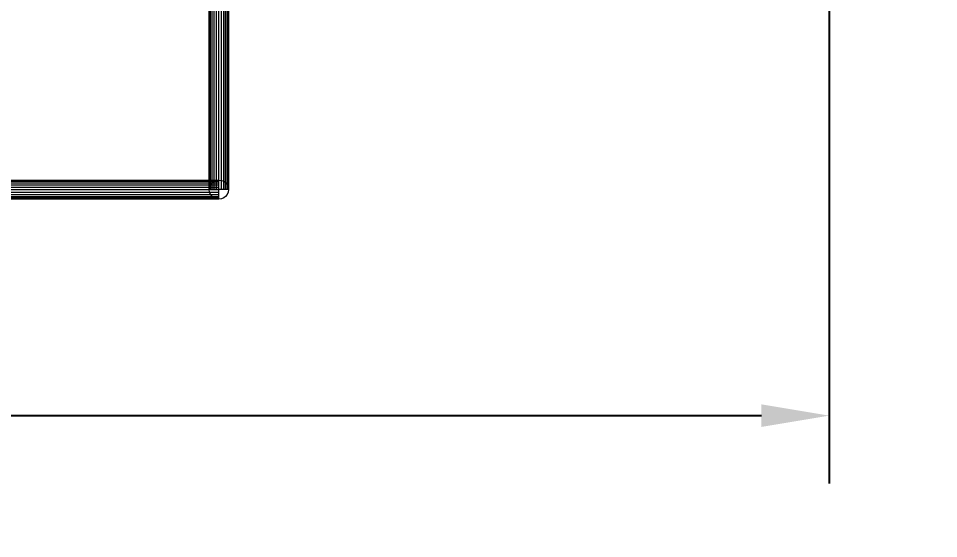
# Model space of a CAD drawing. Header units: millimetres. Extents: x -191664 to 191490, y -197311 to 10263.
# Drawn here: x 14976 to 17011, y -20222 to -19071 of the extents above; entities that cross this region are included whole.
import ezdxf

# ---------------------------------------------------------------- set-up
doc = ezdxf.new("R2010")
doc.units = ezdxf.units.MM
for name, color, linetype, lineweight in [('COTAS_INSTALACION_P', 30, 'Continuous', 0), ('COTAS_O', 1, 'Continuous', 0), ('superior_mezcladora', 7, 'Continuous', 0)]:
    doc.layers.add(name, color=color, linetype=linetype, lineweight=lineweight)
doc.dimstyles.new('PLANTA_100', dxfattribs={"dimtxt": 250, "dimasz": 150, "dimexe": 150, "dimexo": 80, "dimgap": 100, "dimtad": 1, "dimtih": 1, "dimtoh": 1, "dimdec": 1, "dimdsep": 46, "dimcen": 0.09, "dimclrd": 1, "dimclre": 1, "dimclrt": 1, "dimadec": 0, "dimazin": 0, "dimtfac": 1, "dimtdec": 4, "dimtofl": 0, "dimtmove": 0, "dimatfit": 3, "dimfxl": 1, "dimtolj": 1, "dimtzin": 0, "dimarcsym": 0})

# ---------------------------------------------------------------- blocks, each defined once
blk = doc.blocks.new('*D5')
at = {"layer": 'COTAS_INSTALACION_P', "color": 1, "lineweight": -2, "transparency": 16777216}
for p, q in [((-1000, -18080), (-1000, -25850)), ((60117.1, -18080), (60117.1, -25850)), ((-850, -25700), (59967.1, -25700))]:
    blk.add_line(p, q, dxfattribs=at)
at = {"layer": 'COTAS_INSTALACION_P', "color": 1, "transparency": 16777216}
for points in [[(-850, -25675), (-850, -25725), (-1000, -25700)], [(59967.1, -25675), (59967.1, -25725), (60117.1, -25700)]]:
    blk.add_solid(points, dxfattribs=at)
at = {"layer": 'Defpoints', "color": 0, "transparency": 16777216}
for p in [(-1000, -18000), (60117.1, -18000), (60117.1, -25700)]:
    blk.add_point(p, dxfattribs=at)
blk = doc.blocks.new('*D35')
at = {"layer": 'COTAS_O', "color": 1, "lineweight": -2, "transparency": 16777216}
for p, q in [((10569.5, -18730), (10569.5, -20100)), ((16769.5, -18730), (16769.5, -20100)), ((10719.5, -19950), (16619.5, -19950))]:
    blk.add_line(p, q, dxfattribs=at)
at = {"layer": 'COTAS_O', "color": 1, "transparency": 16777216}
for points in [[(10719.5, -19925), (10719.5, -19975), (10569.5, -19950)], [(16619.5, -19925), (16619.5, -19975), (16769.5, -19950)]]:
    blk.add_solid(points, dxfattribs=at)
at = {"layer": 'Defpoints', "color": 0, "transparency": 16777216}
for p in [(10569.5, -18650), (16769.5, -18650), (16769.5, -19950)]:
    blk.add_point(p, dxfattribs=at)

msp = doc.modelspace()

# ---------------------------------------------------------------- linework, layer by layer
at = {"layer": 'superior_mezcladora', "color": 134, "true_color": 0x238fa9}
for p, q in [((15398.33, -19450), (15398.33, -18160)), ((15399.05, -19450), (15399.05, -18160)), ((15401.17, -19450), (15401.17, -18160)), ((15404.54, -19450), (15404.54, -18160)), ((15408.93, -19450), (15408.93, -18160)), ((15414.04, -19450), (15414.04, -18160)), ((15419.53, -19450), (15419.53, -18160)), ((15425.02, -19450), (15425.02, -18160)), ((15430.13, -19450), (15430.13, -18160)), ((15434.52, -19450), (15434.52, -18160)), ((15437.89, -19450), (15437.89, -18160)), ((15440.01, -19450), (15440.01, -18160)), ((15440.73, -18160), (15440.73, -19450)), ((14869.53, -19428.8), (15419.53, -19428.8)), ((14869.53, -19429.52), (15419.53, -19429.52)), ((14869.53, -19431.64), (15419.53, -19431.64)), ((14869.53, -19435.01), (15419.53, -19435.01)), ((15401.17, -19439.4), (15404.54, -19435.01)), ((15404.54, -19435.01), (15408.93, -19431.64)), ((15408.93, -19431.64), (15414.04, -19429.52)), ((15414.04, -19429.52), (15419.53, -19428.8)), ((15419.53, -19429.52), (15419.53, -19428.8)), ((15419.53, -19428.8), (15425.02, -19429.52)), ((15419.53, -19431.64), (15419.53, -19429.52)), ((15419.53, -19435.01), (15419.53, -19431.64)), ((15419.53, -19439.4), (15419.53, -19435.01)), ((15425.02, -19429.52), (15430.13, -19431.64)), ((15430.13, -19431.64), (15434.52, -19435.01)), ((15434.52, -19435.01), (15437.89, -19439.4)), ((14869.53, -19439.4), (15419.53, -19439.4)), ((14869.53, -19444.51), (15419.53, -19444.51)), ((14869.53, -19450), (15419.53, -19450)), ((14869.53, -19455.49), (15419.53, -19455.49)), ((15398.33, -19450), (15399.05, -19444.51)), ((15399.05, -19455.49), (15398.33, -19450)), ((15399.05, -19450), (15398.33, -19450)), ((15399.05, -19444.51), (15401.17, -19439.4)), ((15401.17, -19450), (15399.05, -19450)), ((15401.17, -19460.6), (15399.05, -19455.49)), ((15404.54, -19450), (15401.17, -19450)), ((15408.93, -19450), (15404.54, -19450)), ((15414.04, -19450), (15408.93, -19450)), ((15419.53, -19450), (15414.04, -19450)), ((15419.53, -19444.51), (15419.53, -19439.4)), ((15419.53, -19450), (15419.53, -19444.51)), ((15419.53, -19455.49), (15419.53, -19450)), ((15425.02, -19450), (15419.53, -19450)), ((15419.53, -19460.6), (15419.53, -19455.49)), ((15430.13, -19450), (15425.02, -19450)), ((15434.52, -19450), (15430.13, -19450)), ((15437.89, -19450), (15434.52, -19450)), ((15437.89, -19439.4), (15440.01, -19444.51)), ((15440.01, -19450), (15437.89, -19450)), ((15440.01, -19455.49), (15437.89, -19460.6)), ((15440.01, -19444.51), (15440.73, -19450)), ((15440.73, -19450), (15440.01, -19455.49)), ((15440.01, -19450), (15440.73, -19450)), ((14869.53, -19460.6), (15419.53, -19460.6)), ((14869.53, -19464.99), (15419.53, -19464.99)), ((14869.53, -19468.36), (15419.53, -19468.36)), ((14869.53, -19470.48), (15419.53, -19470.48)), ((15419.53, -19471.2), (14869.53, -19471.2)), ((15404.54, -19464.99), (15401.17, -19460.6)), ((15408.93, -19468.36), (15404.54, -19464.99)), ((15414.04, -19470.48), (15408.93, -19468.36)), ((15419.53, -19471.2), (15414.04, -19470.48)), ((15419.53, -19464.99), (15419.53, -19460.6)), ((15419.53, -19468.36), (15419.53, -19464.99)), ((15419.53, -19470.48), (15419.53, -19468.36)), ((15419.53, -19471.2), (15419.53, -19470.48)), ((15425.02, -19470.48), (15419.53, -19471.2)), ((15430.13, -19468.36), (15425.02, -19470.48)), ((15434.52, -19464.99), (15430.13, -19468.36)), ((15437.89, -19460.6), (15434.52, -19464.99))]:
    msp.add_line(p, q, dxfattribs=at)

# ---------------------------------------------------------------- dimensions: what is measured, and where the dimension line sits
at = {"layer": 'COTAS_INSTALACION_P'}
dim = msp.add_aligned_dim(p1=(-1000, -18000), p2=(60117.12, -18000), distance=-7700, text='<> P', dimstyle='PLANTA_100', dxfattribs=at)
dim.commit()
dim.dimension.update_dxf_attribs({"geometry": '*D5', "text_midpoint": (29558.56, -25700)})
at = {"layer": 'COTAS_O'}
dim = msp.add_aligned_dim(p1=(10569.53, -18650), p2=(16769.53, -18650), distance=-1300, text='<> O', dimstyle='PLANTA_100', dxfattribs=at)
dim.commit()
dim.dimension.update_dxf_attribs({"geometry": '*D35', "text_midpoint": (13669.53, -19950)})

doc.saveas('drawing.dxf')
